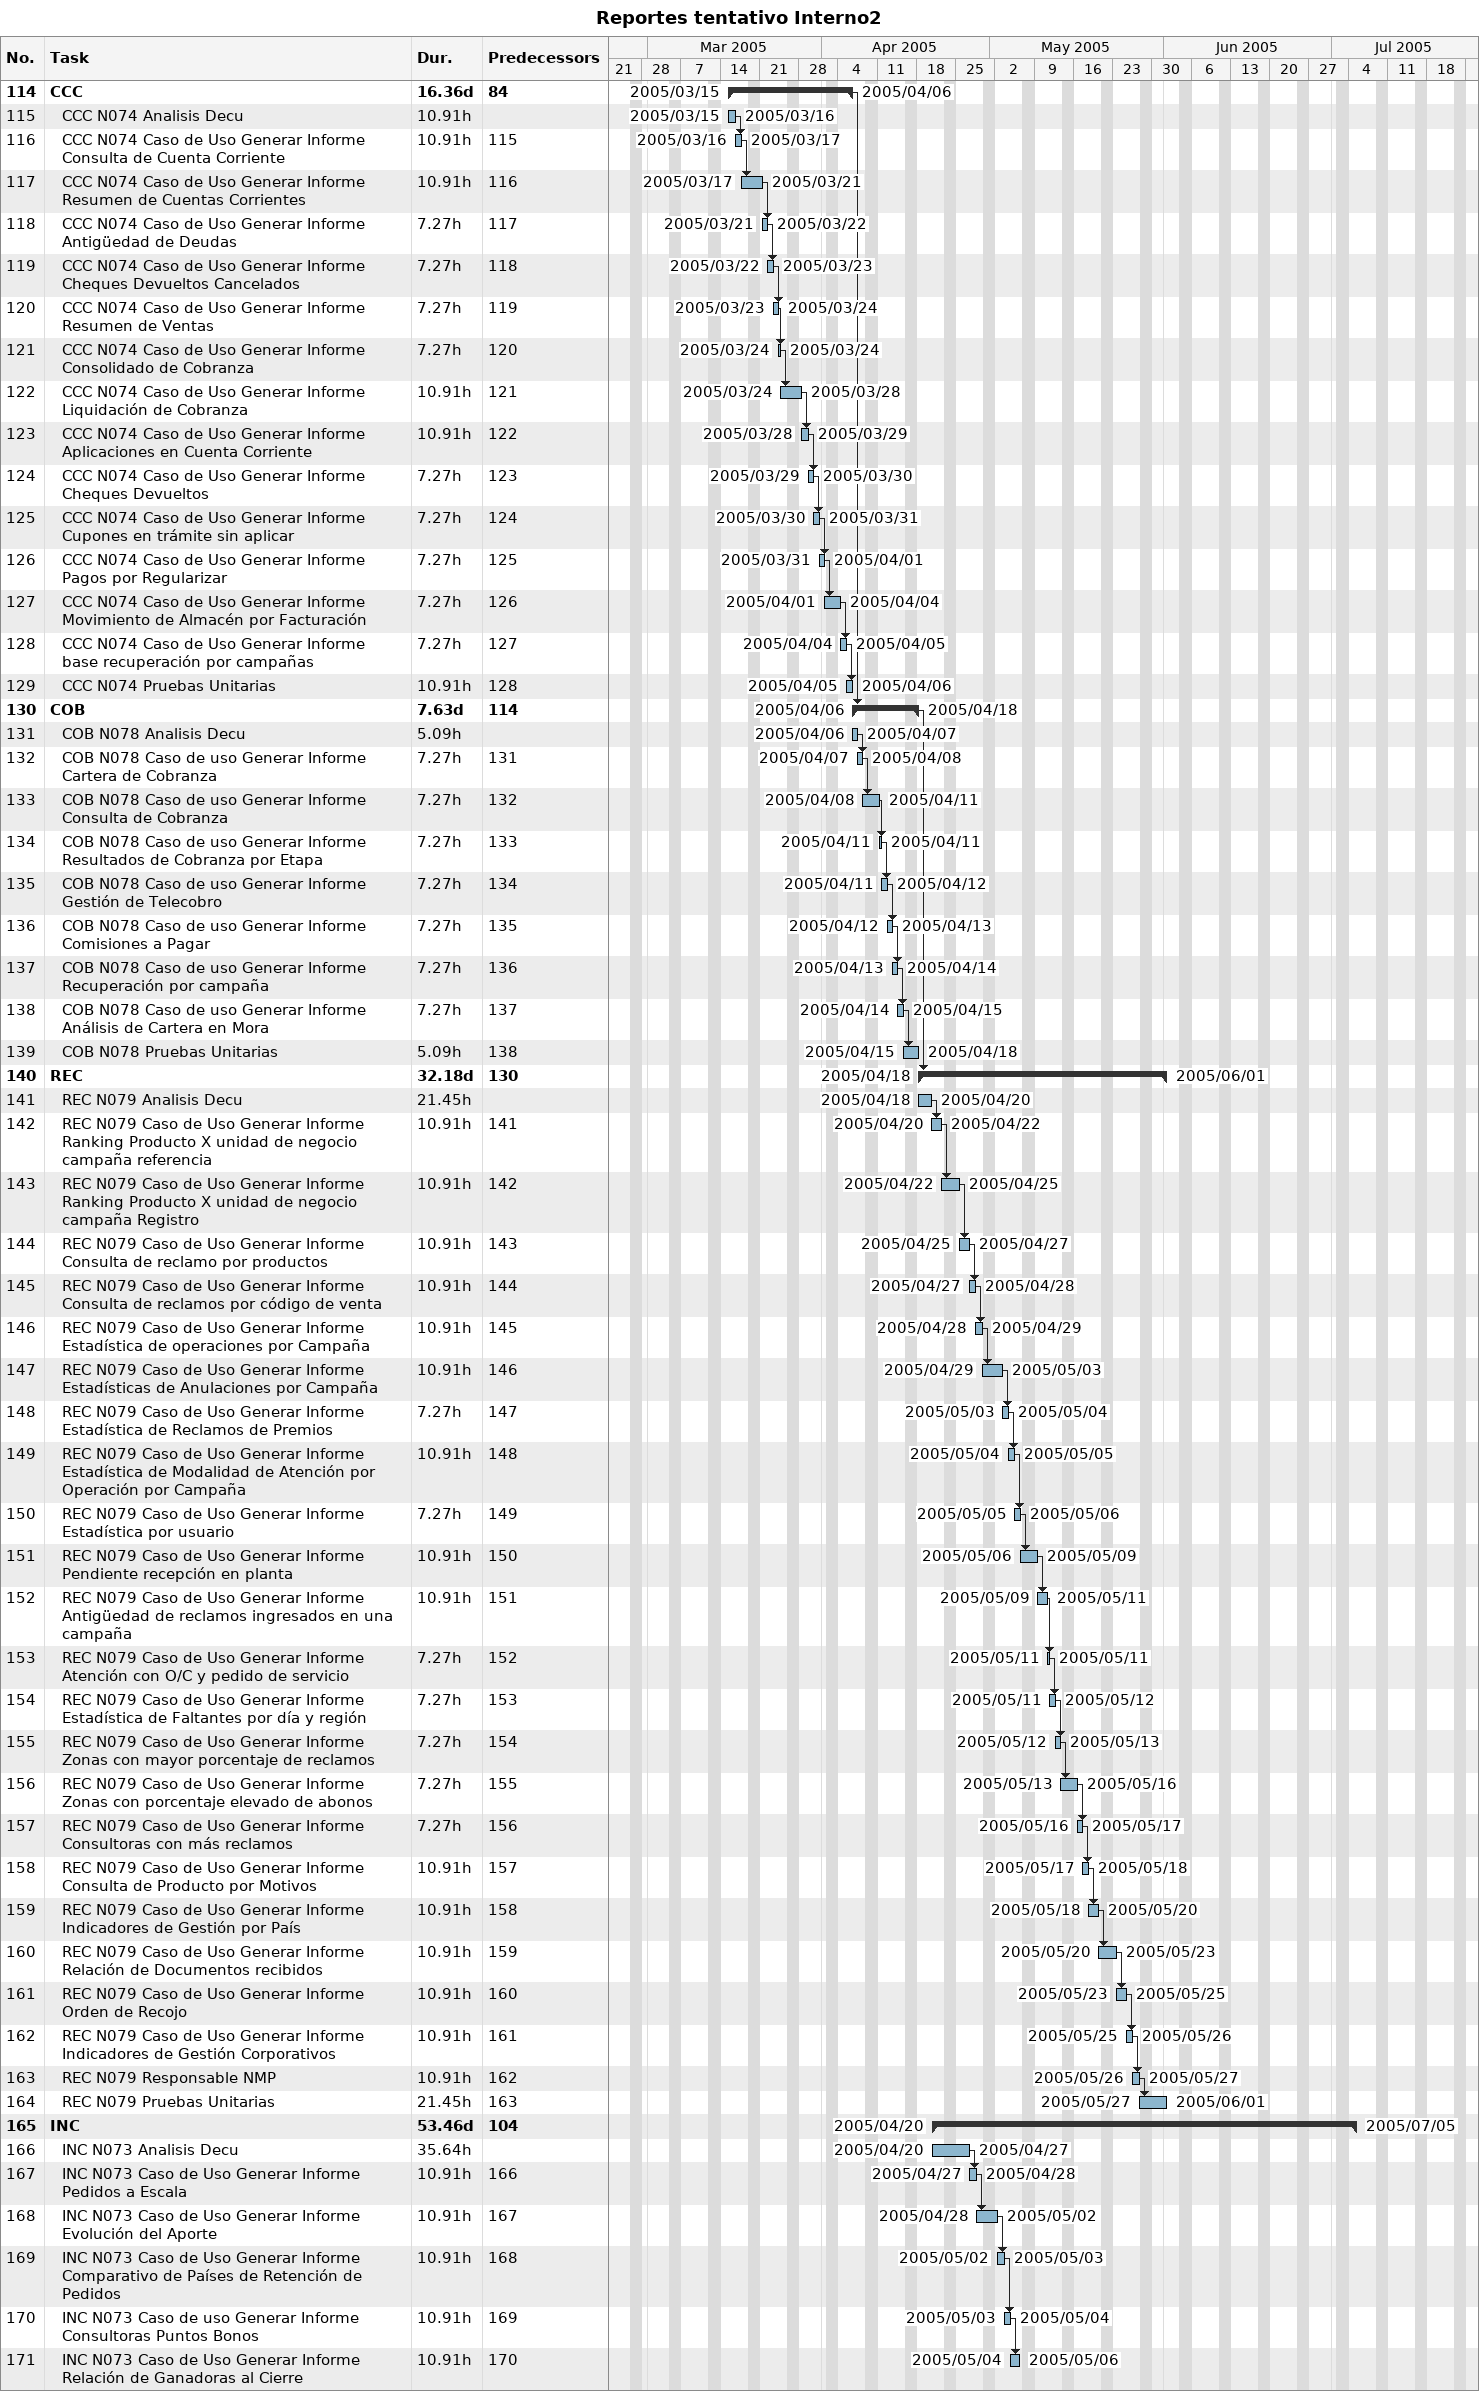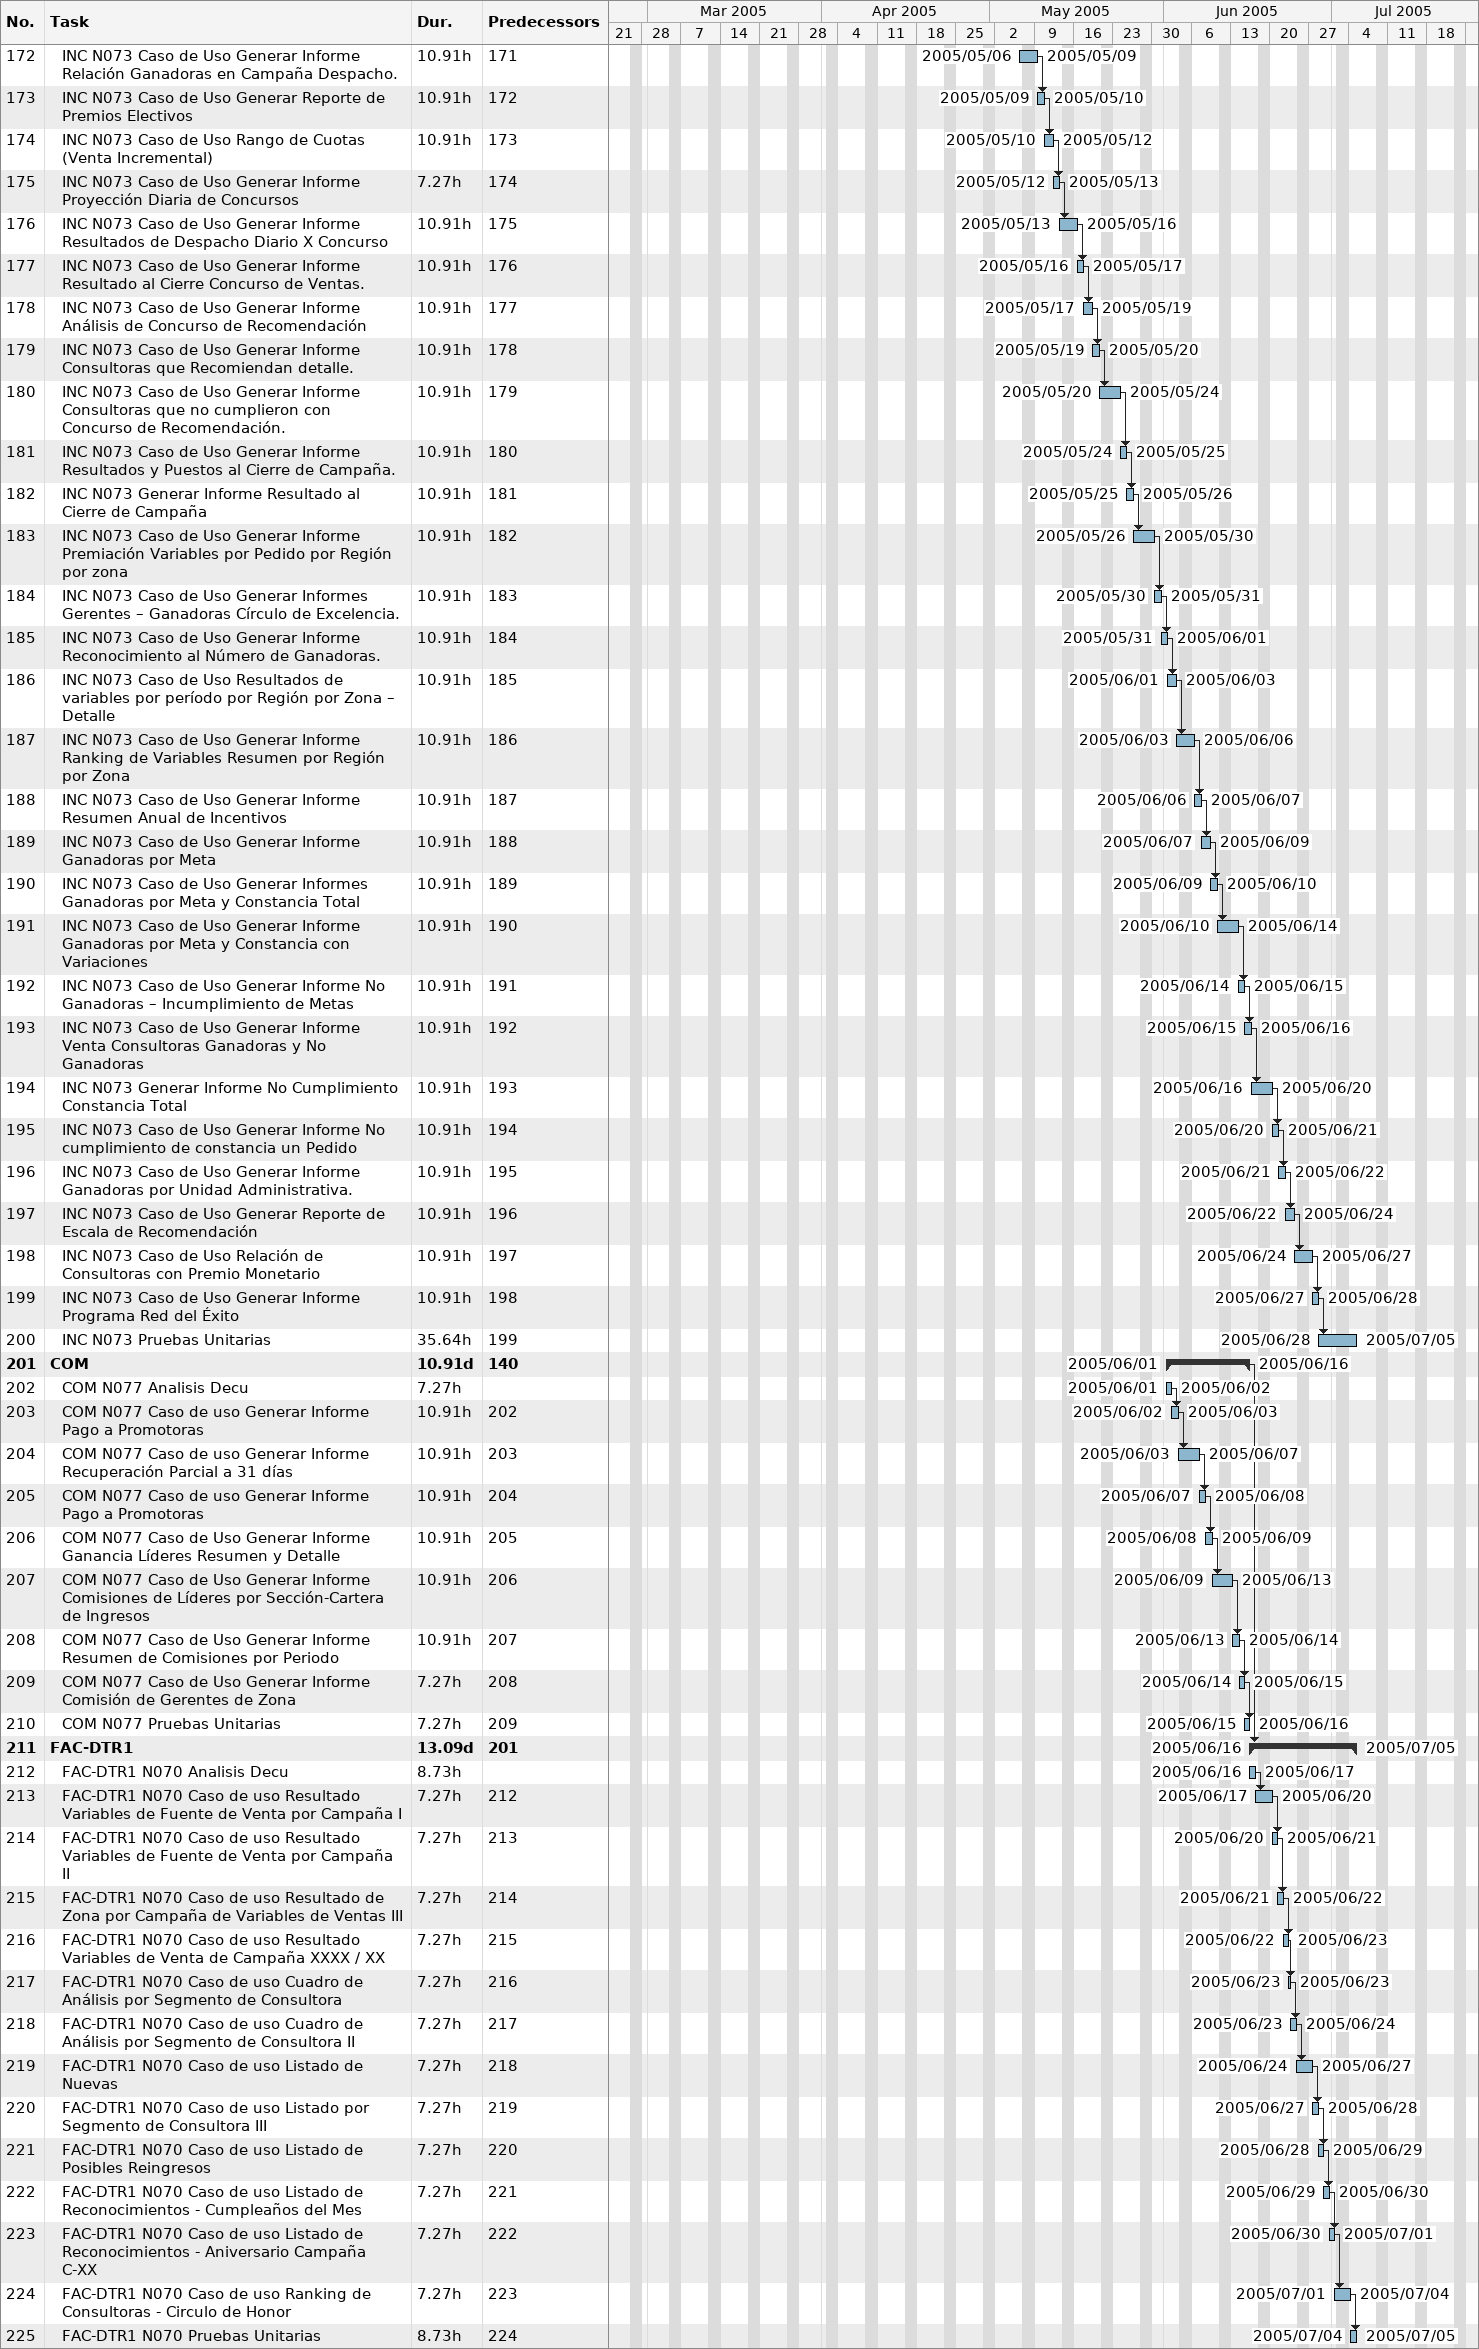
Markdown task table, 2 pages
Reportes tentativo Interno2

| ID | Level | Task | Duration | Start | Finish | Predecessors |
|---|---|---|---|---|---|---|
| 114 | 1 | **CCC** | 16.36d | 2005-03-15 | 2005-04-06 | 84 |
| 115 | 2 | CCC N074 Analisis Decu | 10.91h | 2005-03-15 | 2005-03-16 |  |
| 116 | 2 | CCC N074 Caso de Uso Generar Informe Consulta de Cuenta Corriente | 10.91h | 2005-03-16 | 2005-03-17 | 115 |
| 117 | 2 | CCC N074 Caso de Uso Generar Informe Resumen de Cuentas Corrientes | 10.91h | 2005-03-17 | 2005-03-21 | 116 |
| 118 | 2 | CCC N074 Caso de Uso Generar Informe Antigüedad de Deudas | 7.27h | 2005-03-21 | 2005-03-22 | 117 |
| 119 | 2 | CCC N074 Caso de Uso Generar Informe Cheques Devueltos Cancelados | 7.27h | 2005-03-22 | 2005-03-23 | 118 |
| 120 | 2 | CCC N074 Caso de Uso Generar Informe Resumen de Ventas | 7.27h | 2005-03-23 | 2005-03-24 | 119 |
| 121 | 2 | CCC N074 Caso de Uso Generar Informe Consolidado de Cobranza | 7.27h | 2005-03-24 | 2005-03-24 | 120 |
| 122 | 2 | CCC N074 Caso de Uso Generar Informe Liquidación de Cobranza | 10.91h | 2005-03-24 | 2005-03-28 | 121 |
| 123 | 2 | CCC N074 Caso de Uso Generar Informe Aplicaciones en Cuenta Corriente | 10.91h | 2005-03-28 | 2005-03-29 | 122 |
| 124 | 2 | CCC N074 Caso de Uso Generar Informe Cheques Devueltos | 7.27h | 2005-03-29 | 2005-03-30 | 123 |
| 125 | 2 | CCC N074 Caso de Uso Generar Informe Cupones en trámite sin aplicar | 7.27h | 2005-03-30 | 2005-03-31 | 124 |
| 126 | 2 | CCC N074 Caso de Uso Generar Informe Pagos por Regularizar | 7.27h | 2005-03-31 | 2005-04-01 | 125 |
| 127 | 2 | CCC N074 Caso de Uso Generar Informe Movimiento de Almacén por Facturación | 7.27h | 2005-04-01 | 2005-04-04 | 126 |
| 128 | 2 | CCC N074 Caso de Uso Generar Informe base recuperación por campañas | 7.27h | 2005-04-04 | 2005-04-05 | 127 |
| 129 | 2 | CCC N074 Pruebas Unitarias | 10.91h | 2005-04-05 | 2005-04-06 | 128 |
| 130 | 1 | **COB** | 7.63d | 2005-04-06 | 2005-04-18 | 114 |
| 131 | 2 | COB N078 Analisis Decu | 5.09h | 2005-04-06 | 2005-04-07 |  |
| 132 | 2 | COB N078 Caso de uso Generar Informe Cartera de Cobranza | 7.27h | 2005-04-07 | 2005-04-08 | 131 |
| 133 | 2 | COB N078 Caso de uso Generar Informe Consulta de Cobranza | 7.27h | 2005-04-08 | 2005-04-11 | 132 |
| 134 | 2 | COB N078 Caso de uso Generar Informe Resultados de Cobranza por Etapa | 7.27h | 2005-04-11 | 2005-04-11 | 133 |
| 135 | 2 | COB N078 Caso de uso Generar Informe Gestión de Telecobro | 7.27h | 2005-04-11 | 2005-04-12 | 134 |
| 136 | 2 | COB N078 Caso de uso Generar Informe Comisiones a Pagar | 7.27h | 2005-04-12 | 2005-04-13 | 135 |
| 137 | 2 | COB N078 Caso de uso Generar Informe Recuperación por campaña | 7.27h | 2005-04-13 | 2005-04-14 | 136 |
| 138 | 2 | COB N078 Caso de uso Generar Informe Análisis de Cartera en Mora | 7.27h | 2005-04-14 | 2005-04-15 | 137 |
| 139 | 2 | COB N078 Pruebas Unitarias | 5.09h | 2005-04-15 | 2005-04-18 | 138 |
| 140 | 1 | **REC** | 32.18d | 2005-04-18 | 2005-06-01 | 130 |
| 141 | 2 | REC N079 Analisis Decu | 21.45h | 2005-04-18 | 2005-04-20 |  |
| 142 | 2 | REC N079 Caso de Uso Generar Informe Ranking Producto X unidad de negocio campaña referencia | 10.91h | 2005-04-20 | 2005-04-22 | 141 |
| 143 | 2 | REC N079 Caso de Uso Generar Informe Ranking Producto X unidad de negocio campaña Registro | 10.91h | 2005-04-22 | 2005-04-25 | 142 |
| 144 | 2 | REC N079 Caso de Uso Generar Informe Consulta de reclamo por productos | 10.91h | 2005-04-25 | 2005-04-27 | 143 |
| 145 | 2 | REC N079 Caso de Uso Generar Informe Consulta de reclamos por código de venta | 10.91h | 2005-04-27 | 2005-04-28 | 144 |
| 146 | 2 | REC N079 Caso de Uso Generar Informe Estadística de operaciones por Campaña | 10.91h | 2005-04-28 | 2005-04-29 | 145 |
| 147 | 2 | REC N079 Caso de Uso Generar Informe Estadísticas de Anulaciones por Campaña | 10.91h | 2005-04-29 | 2005-05-03 | 146 |
| 148 | 2 | REC N079 Caso de Uso Generar Informe Estadística de Reclamos de Premios | 7.27h | 2005-05-03 | 2005-05-04 | 147 |
| 149 | 2 | REC N079 Caso de Uso Generar Informe Estadística de Modalidad de Atención por Operación por Campaña | 10.91h | 2005-05-04 | 2005-05-05 | 148 |
| 150 | 2 | REC N079 Caso de Uso Generar Informe Estadística por usuario | 7.27h | 2005-05-05 | 2005-05-06 | 149 |
| 151 | 2 | REC N079 Caso de Uso Generar Informe Pendiente recepción en planta | 10.91h | 2005-05-06 | 2005-05-09 | 150 |
| 152 | 2 | REC N079 Caso de Uso Generar Informe Antigüedad de reclamos ingresados en una campaña | 10.91h | 2005-05-09 | 2005-05-11 | 151 |
| 153 | 2 | REC N079 Caso de Uso Generar Informe Atención con O/C y pedido de servicio | 7.27h | 2005-05-11 | 2005-05-11 | 152 |
| 154 | 2 | REC N079 Caso de Uso Generar Informe Estadística de Faltantes por día y región | 7.27h | 2005-05-11 | 2005-05-12 | 153 |
| 155 | 2 | REC N079 Caso de Uso Generar Informe Zonas con mayor porcentaje de reclamos | 7.27h | 2005-05-12 | 2005-05-13 | 154 |
| 156 | 2 | REC N079 Caso de Uso Generar Informe Zonas con porcentaje elevado de abonos | 7.27h | 2005-05-13 | 2005-05-16 | 155 |
| 157 | 2 | REC N079 Caso de Uso Generar Informe Consultoras con más reclamos | 7.27h | 2005-05-16 | 2005-05-17 | 156 |
| 158 | 2 | REC N079 Caso de Uso Generar Informe Consulta de Producto por Motivos | 10.91h | 2005-05-17 | 2005-05-18 | 157 |
| 159 | 2 | REC N079 Caso de Uso Generar Informe Indicadores de Gestión por País | 10.91h | 2005-05-18 | 2005-05-20 | 158 |
| 160 | 2 | REC N079 Caso de Uso Generar Informe Relación de Documentos recibidos | 10.91h | 2005-05-20 | 2005-05-23 | 159 |
| 161 | 2 | REC N079 Caso de Uso Generar Informe Orden de Recojo | 10.91h | 2005-05-23 | 2005-05-25 | 160 |
| 162 | 2 | REC N079 Caso de Uso Generar Informe Indicadores de Gestión Corporativos | 10.91h | 2005-05-25 | 2005-05-26 | 161 |
| 163 | 2 | REC N079 Responsable NMP | 10.91h | 2005-05-26 | 2005-05-27 | 162 |
| 164 | 2 | REC N079 Pruebas Unitarias | 21.45h | 2005-05-27 | 2005-06-01 | 163 |
| 165 | 1 | **INC** | 53.46d | 2005-04-20 | 2005-07-05 | 104 |
| 166 | 2 | INC N073 Analisis Decu | 35.64h | 2005-04-20 | 2005-04-27 |  |
| 167 | 2 | INC N073 Caso de Uso Generar Informe Pedidos a Escala | 10.91h | 2005-04-27 | 2005-04-28 | 166 |
| 168 | 2 | INC N073 Caso de Uso Generar Informe Evolución del Aporte | 10.91h | 2005-04-28 | 2005-05-02 | 167 |
| 169 | 2 | INC N073 Caso de Uso Generar Informe Comparativo de Países de Retención de Pedidos | 10.91h | 2005-05-02 | 2005-05-03 | 168 |
| 170 | 2 | INC N073 Caso de uso Generar Informe Consultoras Puntos Bonos | 10.91h | 2005-05-03 | 2005-05-04 | 169 |
| 171 | 2 | INC N073 Caso de Uso Generar Informe Relación de Ganadoras al Cierre | 10.91h | 2005-05-04 | 2005-05-06 | 170 |
| 172 | 2 | INC N073 Caso de Uso Generar Informe Relación Ganadoras en Campaña Despacho. | 10.91h | 2005-05-06 | 2005-05-09 | 171 |
| 173 | 2 | INC N073 Caso de Uso Generar Reporte de Premios Electivos | 10.91h | 2005-05-09 | 2005-05-10 | 172 |
| 174 | 2 | INC N073 Caso de Uso Rango de Cuotas (Venta Incremental) | 10.91h | 2005-05-10 | 2005-05-12 | 173 |
| 175 | 2 | INC N073 Caso de Uso Generar Informe Proyección Diaria de Concursos | 7.27h | 2005-05-12 | 2005-05-13 | 174 |
| 176 | 2 | INC N073 Caso de Uso Generar Informe Resultados de Despacho Diario X Concurso | 10.91h | 2005-05-13 | 2005-05-16 | 175 |
| 177 | 2 | INC N073 Caso de Uso Generar Informe Resultado al Cierre Concurso de Ventas. | 10.91h | 2005-05-16 | 2005-05-17 | 176 |
| 178 | 2 | INC N073 Caso de Uso Generar Informe Análisis de Concurso de Recomendación | 10.91h | 2005-05-17 | 2005-05-19 | 177 |
| 179 | 2 | INC N073 Caso de Uso Generar Informe Consultoras que Recomiendan detalle. | 10.91h | 2005-05-19 | 2005-05-20 | 178 |
| 180 | 2 | INC N073 Caso de Uso Generar Informe Consultoras que no cumplieron con Concurso de Recomendación. | 10.91h | 2005-05-20 | 2005-05-24 | 179 |
| 181 | 2 | INC N073 Caso de Uso Generar Informe Resultados y Puestos al Cierre de Campaña. | 10.91h | 2005-05-24 | 2005-05-25 | 180 |
| 182 | 2 | INC N073 Generar Informe Resultado al Cierre de Campaña | 10.91h | 2005-05-25 | 2005-05-26 | 181 |
| 183 | 2 | INC N073 Caso de Uso Generar Informe Premiación Variables por Pedido por Región por zona | 10.91h | 2005-05-26 | 2005-05-30 | 182 |
| 184 | 2 | INC N073 Caso de Uso Generar Informes Gerentes – Ganadoras Círculo de Excelencia. | 10.91h | 2005-05-30 | 2005-05-31 | 183 |
| 185 | 2 | INC N073 Caso de Uso Generar Informe Reconocimiento al Número de Ganadoras. | 10.91h | 2005-05-31 | 2005-06-01 | 184 |
| 186 | 2 | INC N073 Caso de Uso Resultados de variables por período por Región por Zona – Detalle | 10.91h | 2005-06-01 | 2005-06-03 | 185 |
| 187 | 2 | INC N073 Caso de Uso Generar Informe Ranking de Variables Resumen por Región por Zona | 10.91h | 2005-06-03 | 2005-06-06 | 186 |
| 188 | 2 | INC N073 Caso de Uso Generar Informe Resumen Anual de Incentivos | 10.91h | 2005-06-06 | 2005-06-07 | 187 |
| 189 | 2 | INC N073 Caso de Uso Generar Informe Ganadoras por Meta | 10.91h | 2005-06-07 | 2005-06-09 | 188 |
| 190 | 2 | INC N073 Caso de Uso Generar Informes Ganadoras por Meta y Constancia Total | 10.91h | 2005-06-09 | 2005-06-10 | 189 |
| 191 | 2 | INC N073 Caso de Uso Generar Informe Ganadoras por Meta y Constancia con Variaciones | 10.91h | 2005-06-10 | 2005-06-14 | 190 |
| 192 | 2 | INC N073 Caso de Uso Generar Informe No Ganadoras – Incumplimiento de Metas | 10.91h | 2005-06-14 | 2005-06-15 | 191 |
| 193 | 2 | INC N073 Caso de Uso Generar Informe Venta Consultoras Ganadoras y No Ganadoras | 10.91h | 2005-06-15 | 2005-06-16 | 192 |
| 194 | 2 | INC N073 Generar Informe No Cumplimiento Constancia Total | 10.91h | 2005-06-16 | 2005-06-20 | 193 |
| 195 | 2 | INC N073 Caso de Uso Generar Informe No cumplimiento de constancia un Pedido | 10.91h | 2005-06-20 | 2005-06-21 | 194 |
| 196 | 2 | INC N073 Caso de Uso Generar Informe Ganadoras por Unidad Administrativa. | 10.91h | 2005-06-21 | 2005-06-22 | 195 |
| 197 | 2 | INC N073 Caso de Uso Generar Reporte de Escala de Recomendación | 10.91h | 2005-06-22 | 2005-06-24 | 196 |
| 198 | 2 | INC N073 Caso de Uso Relación de Consultoras con Premio Monetario | 10.91h | 2005-06-24 | 2005-06-27 | 197 |
| 199 | 2 | INC N073 Caso de Uso Generar Informe Programa Red del Éxito | 10.91h | 2005-06-27 | 2005-06-28 | 198 |
| 200 | 2 | INC N073 Pruebas Unitarias | 35.64h | 2005-06-28 | 2005-07-05 | 199 |
| 201 | 1 | **COM** | 10.91d | 2005-06-01 | 2005-06-16 | 140 |
| 202 | 2 | COM N077 Analisis Decu | 7.27h | 2005-06-01 | 2005-06-02 |  |
| 203 | 2 | COM N077 Caso de uso Generar Informe Pago a Promotoras | 10.91h | 2005-06-02 | 2005-06-03 | 202 |
| 204 | 2 | COM N077 Caso de uso Generar Informe Recuperación Parcial a 31 días | 10.91h | 2005-06-03 | 2005-06-07 | 203 |
| 205 | 2 | COM N077 Caso de uso Generar Informe Pago a Promotoras | 10.91h | 2005-06-07 | 2005-06-08 | 204 |
| 206 | 2 | COM N077 Caso de Uso Generar Informe Ganancia Líderes Resumen y Detalle | 10.91h | 2005-06-08 | 2005-06-09 | 205 |
| 207 | 2 | COM N077 Caso de Uso Generar Informe Comisiones de Líderes por Sección-Cartera de Ingresos | 10.91h | 2005-06-09 | 2005-06-13 | 206 |
| 208 | 2 | COM N077 Caso de Uso Generar Informe Resumen de Comisiones por Periodo | 10.91h | 2005-06-13 | 2005-06-14 | 207 |
| 209 | 2 | COM N077 Caso de Uso Generar Informe Comisión de Gerentes de Zona | 7.27h | 2005-06-14 | 2005-06-15 | 208 |
| 210 | 2 | COM N077 Pruebas Unitarias | 7.27h | 2005-06-15 | 2005-06-16 | 209 |
| 211 | 1 | **FAC-DTR1** | 13.09d | 2005-06-16 | 2005-07-05 | 201 |
| 212 | 2 | FAC-DTR1 N070 Analisis Decu | 8.73h | 2005-06-16 | 2005-06-17 |  |
| 213 | 2 | FAC-DTR1 N070 Caso de uso Resultado Variables de Fuente de Venta por Campaña I | 7.27h | 2005-06-17 | 2005-06-20 | 212 |
| 214 | 2 | FAC-DTR1 N070 Caso de uso Resultado Variables de Fuente de Venta por Campaña II | 7.27h | 2005-06-20 | 2005-06-21 | 213 |
| 215 | 2 | FAC-DTR1 N070 Caso de uso Resultado de Zona por Campaña de Variables de Ventas III | 7.27h | 2005-06-21 | 2005-06-22 | 214 |
| 216 | 2 | FAC-DTR1 N070 Caso de uso Resultado Variables de Venta de Campaña XXXX / XX | 7.27h | 2005-06-22 | 2005-06-23 | 215 |
| 217 | 2 | FAC-DTR1 N070 Caso de uso Cuadro de Análisis por Segmento de Consultora | 7.27h | 2005-06-23 | 2005-06-23 | 216 |
| 218 | 2 | FAC-DTR1 N070 Caso de uso Cuadro de Análisis por Segmento de Consultora II | 7.27h | 2005-06-23 | 2005-06-24 | 217 |
| 219 | 2 | FAC-DTR1 N070 Caso de uso Listado de Nuevas | 7.27h | 2005-06-24 | 2005-06-27 | 218 |
| 220 | 2 | FAC-DTR1 N070 Caso de uso Listado por Segmento de Consultora III | 7.27h | 2005-06-27 | 2005-06-28 | 219 |
| 221 | 2 | FAC-DTR1 N070 Caso de uso Listado de Posibles Reingresos | 7.27h | 2005-06-28 | 2005-06-29 | 220 |
| 222 | 2 | FAC-DTR1 N070 Caso de uso Listado de Reconocimientos - Cumpleaños del Mes | 7.27h | 2005-06-29 | 2005-06-30 | 221 |
| 223 | 2 | FAC-DTR1 N070 Caso de uso Listado de Reconocimientos - Aniversario Campaña C-XX | 7.27h | 2005-06-30 | 2005-07-01 | 222 |
| 224 | 2 | FAC-DTR1 N070 Caso de uso Ranking de Consultoras - Circulo de Honor | 7.27h | 2005-07-01 | 2005-07-04 | 223 |
| 225 | 2 | FAC-DTR1 N070 Pruebas Unitarias | 8.73h | 2005-07-04 | 2005-07-05 | 224 |
